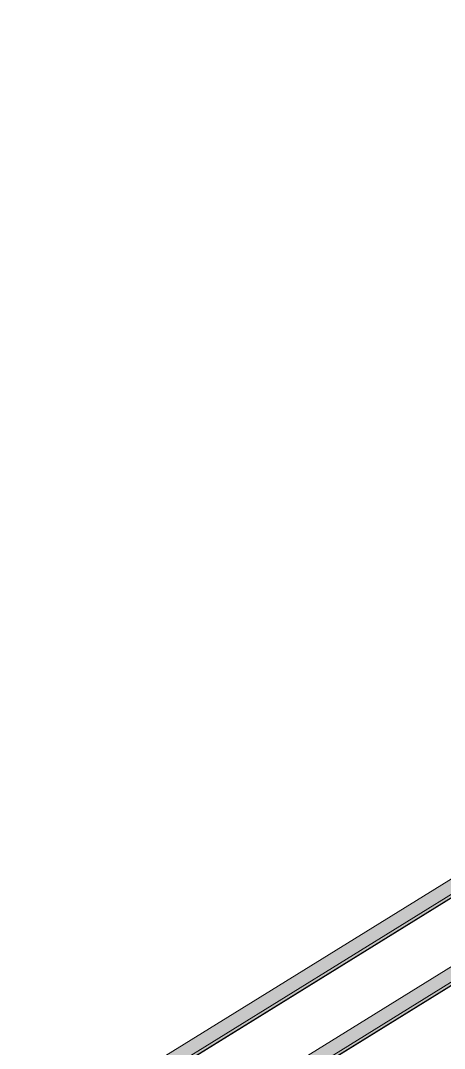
# Model space of a CAD drawing. Header units: inches. Extents: x -6914 to -1312, y -6607 to 4236.
# Drawn here: x -3167 to -2926, y 3596 to 4180 of the extents above; entities that cross this region are included whole.
import ezdxf

# ---------------------------------------------------------------- set-up
doc = ezdxf.new("R2010")
doc.units = ezdxf.units.IN
doc.header["$MEASUREMENT"] = 0
doc.layers.add('S-BEAM', color=12, linetype='Continuous', lineweight=9)

# ---------------------------------------------------------------- blocks, each defined once
blk = doc.blocks.new('Z-Girder - Z-Girder-1627037-STRUCTURAL SCHEMATIC  - 3D - 2')
at = {"layer": 'S-BEAM'}
for points in [[(-10685.78, 3539.77), (-9651.72, 4179.52), (-9653.45, 4180.42), (-10687.5, 3540.67)], [(-10685.64, 3539.54), (-9651.58, 4179.29), (-9651.72, 4179.52), (-10685.78, 3539.77), (-10685.68, 3539.67)], [(-10685.52, 3533.27), (-9651.47, 4173.02), (-9651.58, 4179.29), (-10685.64, 3539.54)], [(-10685.46, 3533.18), (-9651.45, 4172.97), (-9651.47, 4173.02), (-10685.5, 3533.22), (-10685.47, 3533.19)], [(-10683.77, 3532.3), (-10683.39, 3532.61), (-9649.78, 4172.08), (-9651.41, 4172.93), (-10685.46, 3533.18), (-10684.29, 3532.57)], [(-10683.39, 3532.48), (-9649.37, 4172.27), (-9649.4, 4172.32), (-10683.42, 3532.52)]]:
    blk.add_hatch(color=256, dxfattribs=at).paths.add_polyline_path(points, flags=0)
for p, q in [((-10687.5, 3540.67), (-9653.45, 4180.42)), ((-9651.41, 4172.93), (-10685.46, 3533.18)), ((-9649.68, 4171.94), (-10683.74, 3532.19)), ((-9649.4, 4172.32), (-10683.45, 3532.57)), ((-9649.34, 4172.23), (-10683.39, 3532.48))]:
    blk.add_line(p, q, dxfattribs=at)

msp = doc.modelspace()

# ---------------------------------------------------------------- block references
at = {"layer": 'S-BEAM'}
for p in [(7520.9, 0), (7564.63, -22.84)]:
    msp.add_blockref('Z-Girder - Z-Girder-1627037-STRUCTURAL SCHEMATIC  - 3D - 2', p, dxfattribs=at)

doc.saveas('drawing.dxf')
